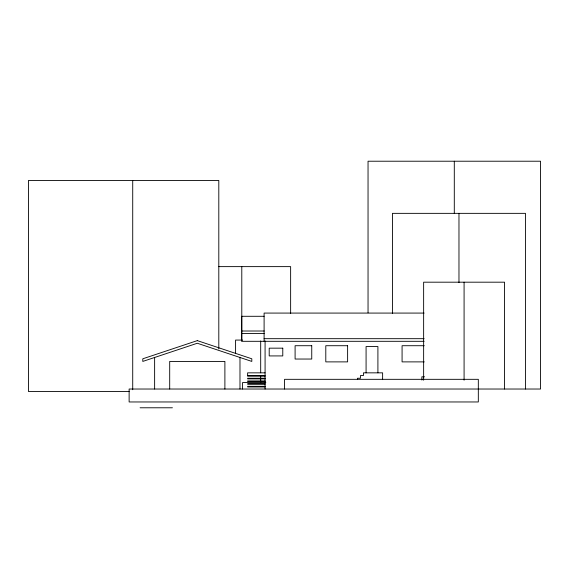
<?xml version="1.0" encoding="UTF-8"?>
<svg xmlns="http://www.w3.org/2000/svg" width="569" height="569" viewBox="0 0 569 569"><rect width="100%" height="100%" fill="white"/><g stroke="black" fill="none" stroke-linecap="round" stroke-linejoin="round"><path stroke-width="0.85" d="M218.809 266.626L290.631 266.626L290.631 313.462M424.111 313.078L264.101 313.078L264.101 341.308M264.101 316.293L241.711 316.293L241.711 341.308L424.111 341.308M241.711 331.009L264.222 331.009M241.711 333.548L264.215 333.548M264.101 338.683L424.111 338.683M242.508 340.07L235.587 340.07L235.587 353.321M424.261 345.717L402.077 345.717L402.077 361.884L424.261 361.884M265.083 372.844L247.629 372.844L247.629 376.194L265.083 376.194M247.629 375.54L265.083 375.54M424.51 376.792L421.878 376.792L421.878 380.071M265.083 378.236L247.629 378.236L247.629 378.89L265.083 378.89M265.083 380.931L247.629 380.931L247.629 381.586L265.083 381.586M265.851 382.56L242.572 382.56L242.572 389.025M265.083 383.62L247.629 383.62L247.629 384.281L265.083 384.281M265.083 386.315L247.629 386.315L247.629 386.97L265.083 386.97M129.184 391.493L28.45 391.493L28.45 180.473L218.802 180.473L218.802 348.932M140.088 407.781L172.421 407.781M525.479 389.025L525.479 213.354L392.454 213.354L392.454 313.611M504.539 389.025L504.539 282.188L423.635 282.188L423.635 380.199M464.084 282.188L464.084 380.199M458.97 213.354L458.97 282.558M454.297 161.219L454.297 213.517M382.617 379.651L382.617 372.844L363.442 372.844L363.442 375.54L360.483 375.54L360.483 378.236L357.524 378.236L357.524 379.58M377.908 372.83L377.908 346.549L366.08 346.549L366.08 372.83M368.043 312.794L368.043 161.219L540.55 161.219L540.55 389.025L129.127 389.025L129.127 401.963L478.323 401.963L478.323 379.324L284.571 379.324L284.571 389.025M265.083 340.867L265.083 389.011M260.687 340.952L260.687 372.759M260.687 375.412L260.687 382.482M241.789 266.626L241.789 340.852M239.983 357.474L239.983 389.011M224.89 389.011L224.89 361.422L169.697 361.422L169.697 389.011M154.626 357.474L154.626 389.011M132.719 180.473L132.719 389.715M197.308 340.625L142.798 358.79L142.798 361.422L197.308 343.249L251.811 361.422L251.811 358.79L197.308 340.625M311.748 345.717L295.098 345.717L295.098 359.039L311.748 359.039L311.748 345.717M347.616 345.717L325.795 345.717L325.795 361.884L347.616 361.884L347.616 345.717M282.779 348.164L269.201 348.164L269.201 355.924L282.779 355.924L282.779 348.164"/></g></svg>
